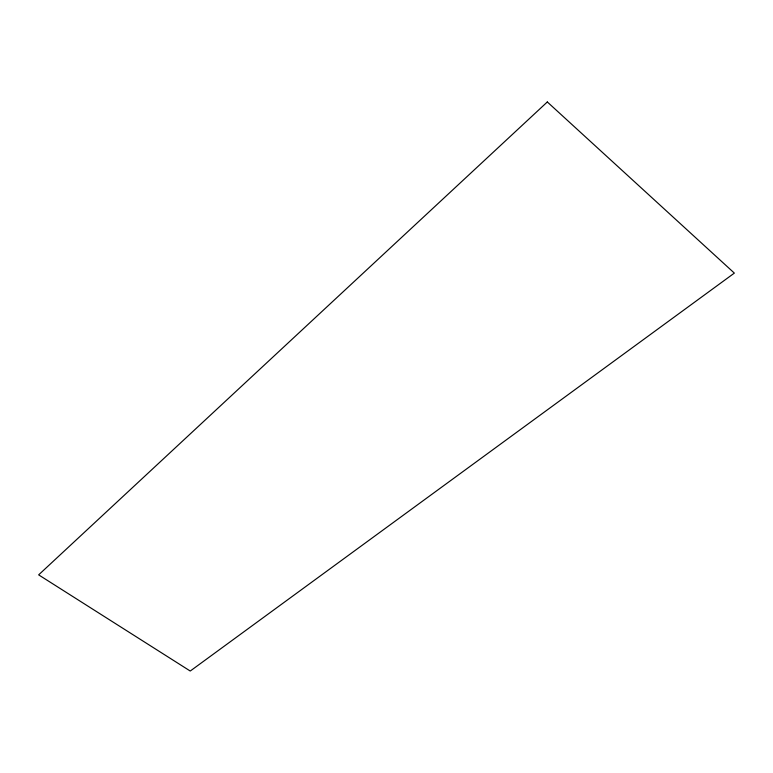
<?xml version="1.0" encoding="UTF-8"?>
<svg xmlns="http://www.w3.org/2000/svg" width="773" height="773" viewBox="0 0 773 773"><rect width="100%" height="100%" fill="white"/><g stroke="black" fill="none" stroke-linecap="round" stroke-linejoin="round"><path stroke-width="1.16" d="M547.313 101.968L38.65 574.861L190.245 671.032L734.35 273.101L547.313 101.968"/></g></svg>
